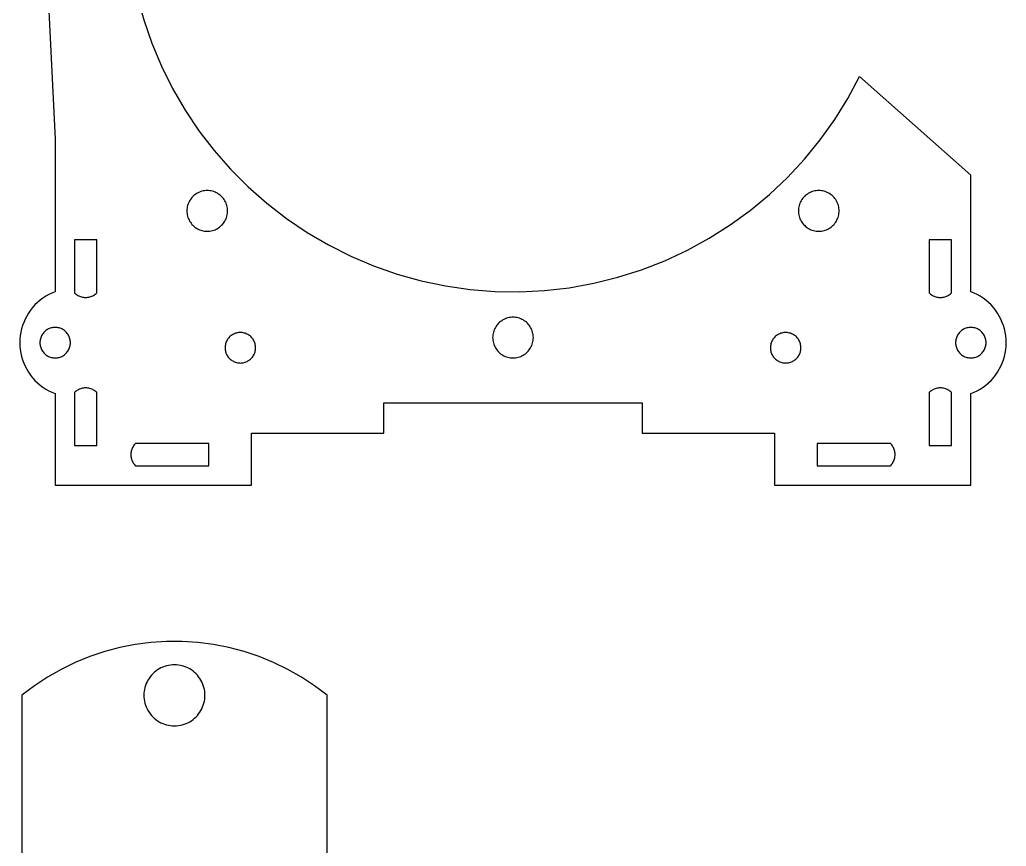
# Model space of a CAD drawing. Extents: x -403 to 403, y -278 to 278.
# Drawn here: x -240.9 to -143.9, y 63 to 144.2 of the extents above; entities that cross this region are included whole.
import ezdxf

# ---------------------------------------------------------------- set-up
doc = ezdxf.new("R2010")
doc.units = 0
doc.layers.get('0').update_dxf_attribs({"linetype": 'CONTINUOUS'})

msp = doc.modelspace()

# ---------------------------------------------------------------- linework, layer by layer
for p, q in [((-238.897, 162.486), (-237.397, 132.486)), ((-229.338, 146.575), (-228.688, 144.218)), ((-228.688, 144.218), (-227.888, 141.907)), ((-227.888, 141.907), (-226.941, 139.653)), ((-226.941, 139.653), (-225.852, 137.464)), ((-159.49, 136.483), (-158.336, 138.639)), ((-147.397, 128.94), (-158.336, 138.639)), ((-225.852, 137.464), (-224.623, 135.35)), ((-160.78, 134.406), (-159.49, 136.483)), ((-224.623, 135.35), (-223.261, 133.319)), ((-162.202, 132.417), (-160.78, 134.406)), ((-223.261, 133.319), (-221.772, 131.38)), ((-237.397, 132.486), (-237.397, 117.486)), ((-163.748, 130.522), (-162.202, 132.417)), ((-221.772, 131.38), (-220.161, 129.541)), ((-165.412, 128.732), (-163.748, 130.522)), ((-220.161, 129.541), (-218.435, 127.809)), ((-167.189, 127.052), (-165.412, 128.732)), ((-147.397, 117.486), (-147.397, 128.94)), ((-223.56, 127.097), (-223.667, 127.021)), ((-223.449, 127.166), (-223.56, 127.097)), ((-223.334, 127.228), (-223.449, 127.166)), ((-223.215, 127.282), (-223.334, 127.228)), ((-223.092, 127.328), (-223.215, 127.282)), ((-222.967, 127.366), (-223.092, 127.328)), ((-222.84, 127.396), (-222.967, 127.366)), ((-222.71, 127.417), (-222.84, 127.396)), ((-222.58, 127.43), (-222.71, 127.417)), ((-222.449, 127.434), (-222.58, 127.43)), ((-222.319, 127.43), (-222.449, 127.434)), ((-222.188, 127.417), (-222.319, 127.43)), ((-222.059, 127.396), (-222.188, 127.417)), ((-221.932, 127.366), (-222.059, 127.396)), ((-221.806, 127.328), (-221.932, 127.366)), ((-221.684, 127.282), (-221.806, 127.328)), ((-221.565, 127.228), (-221.684, 127.282)), ((-221.449, 127.166), (-221.565, 127.228)), ((-221.338, 127.097), (-221.449, 127.166)), ((-221.232, 127.021), (-221.338, 127.097)), ((-218.435, 127.809), (-216.601, 126.192)), ((-169.07, 125.489), (-167.189, 127.052)), ((-163.456, 127.097), (-163.563, 127.021)), ((-163.345, 127.166), (-163.456, 127.097)), ((-163.23, 127.228), (-163.345, 127.166)), ((-163.111, 127.282), (-163.23, 127.228)), ((-162.988, 127.328), (-163.111, 127.282)), ((-162.863, 127.366), (-162.988, 127.328)), ((-162.735, 127.396), (-162.863, 127.366)), ((-162.606, 127.417), (-162.735, 127.396)), ((-162.476, 127.43), (-162.606, 127.417)), ((-162.345, 127.434), (-162.476, 127.43)), ((-162.214, 127.43), (-162.345, 127.434)), ((-162.084, 127.417), (-162.214, 127.43)), ((-161.955, 127.396), (-162.084, 127.417)), ((-161.828, 127.366), (-161.955, 127.396)), ((-161.702, 127.328), (-161.828, 127.366)), ((-161.58, 127.282), (-161.702, 127.328)), ((-161.461, 127.228), (-161.58, 127.282)), ((-161.345, 127.166), (-161.461, 127.228)), ((-161.234, 127.097), (-161.345, 127.166)), ((-161.128, 127.021), (-161.234, 127.097)), ((-224.343, 126.077), (-224.381, 125.952)), ((-224.297, 126.2), (-224.343, 126.077)), ((-224.243, 126.319), (-224.297, 126.2)), ((-224.181, 126.434), (-224.243, 126.319)), ((-224.112, 126.546), (-224.181, 126.434)), ((-224.036, 126.652), (-224.112, 126.546)), ((-223.953, 126.753), (-224.036, 126.652)), ((-223.864, 126.849), (-223.953, 126.753)), ((-223.768, 126.938), (-223.864, 126.849)), ((-223.667, 127.021), (-223.768, 126.938)), ((-221.131, 126.938), (-221.232, 127.021)), ((-221.035, 126.849), (-221.131, 126.938)), ((-220.946, 126.753), (-221.035, 126.849)), ((-220.863, 126.652), (-220.946, 126.753)), ((-220.786, 126.546), (-220.863, 126.652)), ((-220.717, 126.434), (-220.786, 126.546)), ((-220.656, 126.319), (-220.717, 126.434)), ((-220.602, 126.2), (-220.656, 126.319)), ((-220.555, 126.077), (-220.602, 126.2)), ((-220.517, 125.952), (-220.555, 126.077)), ((-216.601, 126.192), (-214.667, 124.696)), ((-164.239, 126.077), (-164.277, 125.952)), ((-164.193, 126.2), (-164.239, 126.077)), ((-164.139, 126.319), (-164.193, 126.2)), ((-164.077, 126.434), (-164.139, 126.319)), ((-164.008, 126.546), (-164.077, 126.434)), ((-163.932, 126.652), (-164.008, 126.546)), ((-163.849, 126.753), (-163.932, 126.652)), ((-163.759, 126.849), (-163.849, 126.753)), ((-163.664, 126.938), (-163.759, 126.849)), ((-163.563, 127.021), (-163.664, 126.938)), ((-161.027, 126.938), (-161.128, 127.021)), ((-160.931, 126.849), (-161.027, 126.938)), ((-160.842, 126.753), (-160.931, 126.849)), ((-160.759, 126.652), (-160.842, 126.753)), ((-160.682, 126.546), (-160.759, 126.652)), ((-160.613, 126.434), (-160.682, 126.546)), ((-160.552, 126.319), (-160.613, 126.434)), ((-160.498, 126.2), (-160.552, 126.319)), ((-160.451, 126.077), (-160.498, 126.2)), ((-160.413, 125.952), (-160.451, 126.077)), ((-224.445, 125.565), (-224.449, 125.434)), ((-224.449, 125.434), (-224.445, 125.304)), ((-224.432, 125.695), (-224.445, 125.565)), ((-224.445, 125.304), (-224.432, 125.173)), ((-224.411, 125.825), (-224.432, 125.695)), ((-224.432, 125.173), (-224.411, 125.044)), ((-224.381, 125.952), (-224.411, 125.825)), ((-220.488, 125.825), (-220.517, 125.952)), ((-220.466, 125.695), (-220.488, 125.825)), ((-220.488, 125.044), (-220.466, 125.173)), ((-220.454, 125.565), (-220.466, 125.695)), ((-220.466, 125.173), (-220.454, 125.304)), ((-220.449, 125.434), (-220.454, 125.565)), ((-220.454, 125.304), (-220.449, 125.434)), ((-171.047, 124.051), (-169.07, 125.489)), ((-164.341, 125.565), (-164.345, 125.434)), ((-164.345, 125.434), (-164.341, 125.304)), ((-164.328, 125.695), (-164.341, 125.565)), ((-164.341, 125.304), (-164.328, 125.173)), ((-164.307, 125.825), (-164.328, 125.695)), ((-164.328, 125.173), (-164.307, 125.044)), ((-164.277, 125.952), (-164.307, 125.825)), ((-160.384, 125.825), (-160.413, 125.952)), ((-160.362, 125.695), (-160.384, 125.825)), ((-160.384, 125.044), (-160.362, 125.173)), ((-160.35, 125.565), (-160.362, 125.695)), ((-160.362, 125.173), (-160.35, 125.304)), ((-160.345, 125.434), (-160.35, 125.565)), ((-160.35, 125.304), (-160.345, 125.434)), ((-224.411, 125.044), (-224.381, 124.917)), ((-224.381, 124.917), (-224.343, 124.792)), ((-224.343, 124.792), (-224.297, 124.669)), ((-224.297, 124.669), (-224.243, 124.55)), ((-224.243, 124.55), (-224.181, 124.434)), ((-224.181, 124.434), (-224.112, 124.323)), ((-224.112, 124.323), (-224.036, 124.217)), ((-224.036, 124.217), (-223.953, 124.116)), ((-220.946, 124.116), (-220.863, 124.217)), ((-220.863, 124.217), (-220.786, 124.323)), ((-220.786, 124.323), (-220.717, 124.434)), ((-220.717, 124.434), (-220.656, 124.55)), ((-220.656, 124.55), (-220.602, 124.669)), ((-220.602, 124.669), (-220.555, 124.792)), ((-220.555, 124.792), (-220.517, 124.917)), ((-220.517, 124.917), (-220.488, 125.044)), ((-214.667, 124.696), (-212.64, 123.327)), ((-164.307, 125.044), (-164.277, 124.917)), ((-164.277, 124.917), (-164.239, 124.792)), ((-164.239, 124.792), (-164.193, 124.669)), ((-164.193, 124.669), (-164.139, 124.55)), ((-164.139, 124.55), (-164.077, 124.434)), ((-164.077, 124.434), (-164.008, 124.323)), ((-164.008, 124.323), (-163.932, 124.217)), ((-163.932, 124.217), (-163.849, 124.116)), ((-160.842, 124.116), (-160.759, 124.217)), ((-160.759, 124.217), (-160.682, 124.323)), ((-160.682, 124.323), (-160.613, 124.434)), ((-160.613, 124.434), (-160.552, 124.55)), ((-160.552, 124.55), (-160.498, 124.669)), ((-160.498, 124.669), (-160.451, 124.792)), ((-160.451, 124.792), (-160.413, 124.917)), ((-160.413, 124.917), (-160.384, 125.044)), ((-223.953, 124.116), (-223.864, 124.02)), ((-223.864, 124.02), (-223.768, 123.931)), ((-223.768, 123.931), (-223.667, 123.848)), ((-223.667, 123.848), (-223.56, 123.771)), ((-223.56, 123.771), (-223.449, 123.702)), ((-223.449, 123.702), (-223.334, 123.641)), ((-223.334, 123.641), (-223.215, 123.587)), ((-223.215, 123.587), (-223.092, 123.541)), ((-223.092, 123.541), (-222.967, 123.503)), ((-222.967, 123.503), (-222.84, 123.473)), ((-222.84, 123.473), (-222.71, 123.452)), ((-222.71, 123.452), (-222.58, 123.439)), ((-222.58, 123.439), (-222.449, 123.434)), ((-222.449, 123.434), (-222.319, 123.439)), ((-222.319, 123.439), (-222.188, 123.452)), ((-222.188, 123.452), (-222.059, 123.473)), ((-222.059, 123.473), (-221.932, 123.503)), ((-221.932, 123.503), (-221.806, 123.541)), ((-221.806, 123.541), (-221.684, 123.587)), ((-221.684, 123.587), (-221.565, 123.641)), ((-221.565, 123.641), (-221.449, 123.702)), ((-221.449, 123.702), (-221.338, 123.771)), ((-221.338, 123.771), (-221.232, 123.848)), ((-221.232, 123.848), (-221.131, 123.931)), ((-221.131, 123.931), (-221.035, 124.02)), ((-221.035, 124.02), (-220.946, 124.116)), ((-212.64, 123.327), (-210.53, 122.092)), ((-173.113, 122.743), (-171.047, 124.051)), ((-163.849, 124.116), (-163.759, 124.02)), ((-163.759, 124.02), (-163.664, 123.931)), ((-163.664, 123.931), (-163.563, 123.848)), ((-163.563, 123.848), (-163.456, 123.771)), ((-163.456, 123.771), (-163.345, 123.702)), ((-163.345, 123.702), (-163.23, 123.641)), ((-163.23, 123.641), (-163.111, 123.587)), ((-163.111, 123.587), (-162.988, 123.541)), ((-162.988, 123.541), (-162.863, 123.503)), ((-162.863, 123.503), (-162.735, 123.473)), ((-162.735, 123.473), (-162.606, 123.452)), ((-162.606, 123.452), (-162.476, 123.439)), ((-162.476, 123.439), (-162.345, 123.434)), ((-162.345, 123.434), (-162.214, 123.439)), ((-162.214, 123.439), (-162.084, 123.452)), ((-162.084, 123.452), (-161.955, 123.473)), ((-161.955, 123.473), (-161.828, 123.503)), ((-161.828, 123.503), (-161.702, 123.541)), ((-161.702, 123.541), (-161.58, 123.587)), ((-161.58, 123.587), (-161.461, 123.641)), ((-161.461, 123.641), (-161.345, 123.702)), ((-161.345, 123.702), (-161.234, 123.771)), ((-161.234, 123.771), (-161.128, 123.848)), ((-161.128, 123.848), (-161.027, 123.931)), ((-161.027, 123.931), (-160.931, 124.02)), ((-160.931, 124.02), (-160.842, 124.116)), ((-233.297, 122.586), (-235.497, 122.586)), ((-235.497, 122.586), (-235.497, 117.386)), ((-233.297, 117.386), (-233.297, 122.586)), ((-175.259, 121.571), (-173.113, 122.743)), ((-149.297, 122.586), (-151.497, 122.586)), ((-151.497, 122.586), (-151.497, 117.386)), ((-149.297, 117.386), (-149.297, 122.586)), ((-210.53, 122.092), (-208.345, 120.995)), ((-177.476, 120.539), (-175.259, 121.571)), ((-208.345, 120.995), (-206.094, 120.041)), ((-179.754, 119.651), (-177.476, 120.539)), ((-206.094, 120.041), (-203.786, 119.233)), ((-182.085, 118.913), (-179.754, 119.651)), ((-203.786, 119.233), (-201.431, 118.576)), ((-201.431, 118.576), (-199.038, 118.071)), ((-186.865, 117.891), (-184.458, 118.325)), ((-184.458, 118.325), (-182.085, 118.913)), ((-237.714, 117.358), (-238.021, 117.21)), ((-237.397, 117.486), (-237.714, 117.358)), ((-235.497, 117.386), (-235.423, 117.317)), ((-233.372, 117.317), (-233.297, 117.386)), ((-199.038, 118.071), (-196.618, 117.722)), ((-196.618, 117.722), (-194.181, 117.528)), ((-194.181, 117.528), (-191.736, 117.492)), ((-191.736, 117.492), (-189.294, 117.613)), ((-189.294, 117.613), (-186.865, 117.891)), ((-151.497, 117.386), (-151.426, 117.32)), ((-149.369, 117.32), (-149.297, 117.386)), ((-147.081, 117.358), (-147.397, 117.486)), ((-146.774, 117.21), (-147.081, 117.358)), ((-239.137, 116.429), (-239.382, 116.192)), ((-238.877, 116.651), (-239.137, 116.429)), ((-238.604, 116.855), (-238.877, 116.651)), ((-238.318, 117.042), (-238.604, 116.855)), ((-238.021, 117.21), (-238.318, 117.042)), ((-235.423, 117.317), (-235.344, 117.252)), ((-235.344, 117.252), (-235.262, 117.193)), ((-235.262, 117.193), (-235.175, 117.139)), ((-235.175, 117.139), (-235.085, 117.091)), ((-235.085, 117.091), (-234.993, 117.049)), ((-234.993, 117.049), (-234.897, 117.013)), ((-234.897, 117.013), (-234.8, 116.984)), ((-234.8, 116.984), (-234.701, 116.961)), ((-234.701, 116.961), (-234.6, 116.944)), ((-234.6, 116.944), (-234.499, 116.934)), ((-234.499, 116.934), (-234.397, 116.931)), ((-234.397, 116.931), (-234.296, 116.934)), ((-234.296, 116.934), (-234.194, 116.944)), ((-234.194, 116.944), (-234.094, 116.961)), ((-234.094, 116.961), (-233.995, 116.984)), ((-233.995, 116.984), (-233.897, 117.013)), ((-233.897, 117.013), (-233.802, 117.049)), ((-233.802, 117.049), (-233.709, 117.091)), ((-233.709, 117.091), (-233.619, 117.139)), ((-233.619, 117.139), (-233.533, 117.193)), ((-233.533, 117.193), (-233.45, 117.252)), ((-233.45, 117.252), (-233.372, 117.317)), ((-151.426, 117.32), (-151.351, 117.257)), ((-151.351, 117.257), (-151.272, 117.2)), ((-151.272, 117.2), (-151.189, 117.147)), ((-151.189, 117.147), (-151.104, 117.1)), ((-151.104, 117.1), (-151.015, 117.059)), ((-151.015, 117.059), (-150.924, 117.023)), ((-150.924, 117.023), (-150.831, 116.993)), ((-150.831, 116.993), (-150.737, 116.968)), ((-150.737, 116.968), (-150.641, 116.95)), ((-150.641, 116.95), (-150.544, 116.938)), ((-150.544, 116.938), (-150.446, 116.932)), ((-150.446, 116.932), (-150.348, 116.932)), ((-150.348, 116.932), (-150.251, 116.938)), ((-150.251, 116.938), (-150.154, 116.95)), ((-150.154, 116.95), (-150.058, 116.968)), ((-150.058, 116.968), (-149.963, 116.993)), ((-149.963, 116.993), (-149.87, 117.023)), ((-149.87, 117.023), (-149.779, 117.059)), ((-149.779, 117.059), (-149.691, 117.1)), ((-149.691, 117.1), (-149.605, 117.147)), ((-149.605, 117.147), (-149.523, 117.2)), ((-149.523, 117.2), (-149.444, 117.257)), ((-149.444, 117.257), (-149.369, 117.32)), ((-146.476, 117.042), (-146.774, 117.21)), ((-146.191, 116.855), (-146.476, 117.042)), ((-145.917, 116.651), (-146.191, 116.855)), ((-145.657, 116.429), (-145.917, 116.651)), ((-145.412, 116.192), (-145.657, 116.429)), ((-240.019, 115.392), (-240.196, 115.1)), ((-239.824, 115.672), (-240.019, 115.392)), ((-239.612, 115.939), (-239.824, 115.672)), ((-239.382, 116.192), (-239.612, 115.939)), ((-145.183, 115.939), (-145.412, 116.192)), ((-144.97, 115.672), (-145.183, 115.939)), ((-144.775, 115.392), (-144.97, 115.672)), ((-144.598, 115.1), (-144.775, 115.392)), ((-240.492, 114.485), (-240.61, 114.164)), ((-240.354, 114.797), (-240.492, 114.485)), ((-240.196, 115.1), (-240.354, 114.797)), ((-193.716, 114.49), (-193.812, 114.401)), ((-193.615, 114.573), (-193.716, 114.49)), ((-193.508, 114.649), (-193.615, 114.573)), ((-193.397, 114.719), (-193.508, 114.649)), ((-193.282, 114.78), (-193.397, 114.719)), ((-193.163, 114.834), (-193.282, 114.78)), ((-193.04, 114.88), (-193.163, 114.834)), ((-192.915, 114.918), (-193.04, 114.88)), ((-192.787, 114.948), (-192.915, 114.918)), ((-192.658, 114.969), (-192.787, 114.948)), ((-192.528, 114.982), (-192.658, 114.969)), ((-192.397, 114.986), (-192.528, 114.982)), ((-192.267, 114.982), (-192.397, 114.986)), ((-192.136, 114.969), (-192.267, 114.982)), ((-192.007, 114.948), (-192.136, 114.969)), ((-191.88, 114.918), (-192.007, 114.948)), ((-191.754, 114.88), (-191.88, 114.918)), ((-191.632, 114.834), (-191.754, 114.88)), ((-191.513, 114.78), (-191.632, 114.834)), ((-191.397, 114.719), (-191.513, 114.78)), ((-191.286, 114.649), (-191.397, 114.719)), ((-191.18, 114.573), (-191.286, 114.649)), ((-191.079, 114.49), (-191.18, 114.573)), ((-190.983, 114.401), (-191.079, 114.49)), ((-144.441, 114.797), (-144.598, 115.1)), ((-144.303, 114.485), (-144.441, 114.797)), ((-144.185, 114.164), (-144.303, 114.485)), ((-240.783, 113.504), (-240.837, 113.167)), ((-240.707, 113.837), (-240.783, 113.504)), ((-240.61, 114.164), (-240.707, 113.837)), ((-238.525, 113.475), (-238.587, 113.4)), ((-238.458, 113.547), (-238.525, 113.475)), ((-238.386, 113.614), (-238.458, 113.547)), ((-238.31, 113.676), (-238.386, 113.614)), ((-238.231, 113.734), (-238.31, 113.676)), ((-238.147, 113.786), (-238.231, 113.734)), ((-238.061, 113.832), (-238.147, 113.786)), ((-237.971, 113.872), (-238.061, 113.832)), ((-237.879, 113.907), (-237.971, 113.872)), ((-237.786, 113.935), (-237.879, 113.907)), ((-237.69, 113.958), (-237.786, 113.935)), ((-237.593, 113.974), (-237.69, 113.958)), ((-237.495, 113.983), (-237.593, 113.974)), ((-237.397, 113.986), (-237.495, 113.983)), ((-237.299, 113.983), (-237.397, 113.986)), ((-237.202, 113.974), (-237.299, 113.983)), ((-237.105, 113.958), (-237.202, 113.974)), ((-237.009, 113.935), (-237.105, 113.958)), ((-236.915, 113.907), (-237.009, 113.935)), ((-236.823, 113.872), (-236.915, 113.907)), ((-236.734, 113.832), (-236.823, 113.872)), ((-236.647, 113.786), (-236.734, 113.832)), ((-236.564, 113.734), (-236.647, 113.786)), ((-236.484, 113.676), (-236.564, 113.734)), ((-236.408, 113.614), (-236.484, 113.676)), ((-236.337, 113.547), (-236.408, 113.614)), ((-236.27, 113.475), (-236.337, 113.547)), ((-236.207, 113.4), (-236.27, 113.475)), ((-219.49, 113.458), (-219.586, 113.435)), ((-219.393, 113.474), (-219.49, 113.458)), ((-219.295, 113.483), (-219.393, 113.474)), ((-219.197, 113.486), (-219.295, 113.483)), ((-219.099, 113.483), (-219.197, 113.486)), ((-219.002, 113.474), (-219.099, 113.483)), ((-218.905, 113.458), (-219.002, 113.474)), ((-218.809, 113.435), (-218.905, 113.458)), ((-194.329, 113.504), (-194.359, 113.377)), ((-194.291, 113.629), (-194.329, 113.504)), ((-194.245, 113.752), (-194.291, 113.629)), ((-194.191, 113.871), (-194.245, 113.752)), ((-194.129, 113.986), (-194.191, 113.871)), ((-194.06, 114.098), (-194.129, 113.986)), ((-193.984, 114.204), (-194.06, 114.098)), ((-193.901, 114.305), (-193.984, 114.204)), ((-193.812, 114.401), (-193.901, 114.305)), ((-190.894, 114.305), (-190.983, 114.401)), ((-190.811, 114.204), (-190.894, 114.305)), ((-190.734, 114.098), (-190.811, 114.204)), ((-190.665, 113.986), (-190.734, 114.098)), ((-190.604, 113.871), (-190.665, 113.986)), ((-190.55, 113.752), (-190.604, 113.871)), ((-190.503, 113.629), (-190.55, 113.752)), ((-190.465, 113.504), (-190.503, 113.629)), ((-190.436, 113.377), (-190.465, 113.504)), ((-165.89, 113.458), (-165.986, 113.435)), ((-165.793, 113.474), (-165.89, 113.458)), ((-165.695, 113.483), (-165.793, 113.474)), ((-165.597, 113.486), (-165.695, 113.483)), ((-165.499, 113.483), (-165.597, 113.486)), ((-165.402, 113.474), (-165.499, 113.483)), ((-165.305, 113.458), (-165.402, 113.474)), ((-165.209, 113.435), (-165.305, 113.458)), ((-148.525, 113.475), (-148.587, 113.4)), ((-148.458, 113.547), (-148.525, 113.475)), ((-148.386, 113.614), (-148.458, 113.547)), ((-148.31, 113.676), (-148.386, 113.614)), ((-148.231, 113.734), (-148.31, 113.676)), ((-148.147, 113.786), (-148.231, 113.734)), ((-148.061, 113.832), (-148.147, 113.786)), ((-147.971, 113.872), (-148.061, 113.832)), ((-147.879, 113.907), (-147.971, 113.872)), ((-147.786, 113.935), (-147.879, 113.907)), ((-147.69, 113.958), (-147.786, 113.935)), ((-147.593, 113.974), (-147.69, 113.958)), ((-147.495, 113.983), (-147.593, 113.974)), ((-147.397, 113.986), (-147.495, 113.983)), ((-147.299, 113.983), (-147.397, 113.986)), ((-147.202, 113.974), (-147.299, 113.983)), ((-147.105, 113.958), (-147.202, 113.974)), ((-147.009, 113.935), (-147.105, 113.958)), ((-146.915, 113.907), (-147.009, 113.935)), ((-146.823, 113.872), (-146.915, 113.907)), ((-146.734, 113.832), (-146.823, 113.872)), ((-146.647, 113.786), (-146.734, 113.832)), ((-146.564, 113.734), (-146.647, 113.786)), ((-146.484, 113.676), (-146.564, 113.734)), ((-146.408, 113.614), (-146.484, 113.676)), ((-146.337, 113.547), (-146.408, 113.614)), ((-146.27, 113.475), (-146.337, 113.547)), ((-146.207, 113.4), (-146.27, 113.475)), ((-144.088, 113.837), (-144.185, 114.164)), ((-144.012, 113.504), (-144.088, 113.837)), ((-143.958, 113.167), (-144.012, 113.504)), ((-240.87, 112.828), (-240.881, 112.486)), ((-240.881, 112.486), (-240.87, 112.145)), ((-240.837, 113.167), (-240.87, 112.828)), ((-238.894, 112.585), (-238.897, 112.486)), ((-238.897, 112.486), (-238.894, 112.388)), ((-238.884, 112.682), (-238.894, 112.585)), ((-238.868, 112.779), (-238.884, 112.682)), ((-238.846, 112.875), (-238.868, 112.779)), ((-238.818, 112.969), (-238.846, 112.875)), ((-238.783, 113.06), (-238.818, 112.969)), ((-238.743, 113.15), (-238.783, 113.06)), ((-238.696, 113.236), (-238.743, 113.15)), ((-238.645, 113.32), (-238.696, 113.236)), ((-238.587, 113.4), (-238.645, 113.32)), ((-236.15, 113.32), (-236.207, 113.4)), ((-236.098, 113.236), (-236.15, 113.32)), ((-236.052, 113.15), (-236.098, 113.236)), ((-236.011, 113.06), (-236.052, 113.15)), ((-235.977, 112.969), (-236.011, 113.06)), ((-235.948, 112.875), (-235.977, 112.969)), ((-235.926, 112.779), (-235.948, 112.875)), ((-235.91, 112.682), (-235.926, 112.779)), ((-235.901, 112.585), (-235.91, 112.682)), ((-235.897, 112.486), (-235.901, 112.585)), ((-235.901, 112.388), (-235.897, 112.486)), ((-220.583, 112.56), (-220.618, 112.469)), ((-220.543, 112.65), (-220.583, 112.56)), ((-220.496, 112.736), (-220.543, 112.65)), ((-220.445, 112.82), (-220.496, 112.736)), ((-220.387, 112.9), (-220.445, 112.82)), ((-220.325, 112.975), (-220.387, 112.9)), ((-220.258, 113.047), (-220.325, 112.975)), ((-220.186, 113.114), (-220.258, 113.047)), ((-220.11, 113.176), (-220.186, 113.114)), ((-220.031, 113.234), (-220.11, 113.176)), ((-219.947, 113.286), (-220.031, 113.234)), ((-219.861, 113.332), (-219.947, 113.286)), ((-219.771, 113.372), (-219.861, 113.332)), ((-219.679, 113.407), (-219.771, 113.372)), ((-219.586, 113.435), (-219.679, 113.407)), ((-218.715, 113.407), (-218.809, 113.435)), ((-218.623, 113.372), (-218.715, 113.407)), ((-218.534, 113.332), (-218.623, 113.372)), ((-218.447, 113.286), (-218.534, 113.332)), ((-218.364, 113.234), (-218.447, 113.286)), ((-218.284, 113.176), (-218.364, 113.234)), ((-218.208, 113.114), (-218.284, 113.176)), ((-218.137, 113.047), (-218.208, 113.114)), ((-218.07, 112.975), (-218.137, 113.047)), ((-218.007, 112.9), (-218.07, 112.975)), ((-217.95, 112.82), (-218.007, 112.9)), ((-217.898, 112.736), (-217.95, 112.82)), ((-217.852, 112.65), (-217.898, 112.736)), ((-217.811, 112.56), (-217.852, 112.65)), ((-217.777, 112.469), (-217.811, 112.56)), ((-194.393, 113.117), (-194.397, 112.986)), ((-194.397, 112.986), (-194.393, 112.856)), ((-194.38, 113.248), (-194.393, 113.117)), ((-194.393, 112.856), (-194.38, 112.725)), ((-194.359, 113.377), (-194.38, 113.248)), ((-194.38, 112.725), (-194.359, 112.596)), ((-194.359, 112.596), (-194.329, 112.469)), ((-190.465, 112.469), (-190.436, 112.596)), ((-190.414, 113.248), (-190.436, 113.377)), ((-190.436, 112.596), (-190.414, 112.725)), ((-190.402, 113.117), (-190.414, 113.248)), ((-190.414, 112.725), (-190.402, 112.856)), ((-190.397, 112.986), (-190.402, 113.117)), ((-190.402, 112.856), (-190.397, 112.986)), ((-166.983, 112.56), (-167.018, 112.469)), ((-166.943, 112.65), (-166.983, 112.56)), ((-166.896, 112.736), (-166.943, 112.65)), ((-166.845, 112.82), (-166.896, 112.736)), ((-166.787, 112.9), (-166.845, 112.82)), ((-166.725, 112.975), (-166.787, 112.9)), ((-166.658, 113.047), (-166.725, 112.975)), ((-166.586, 113.114), (-166.658, 113.047)), ((-166.51, 113.176), (-166.586, 113.114)), ((-166.431, 113.234), (-166.51, 113.176)), ((-166.347, 113.286), (-166.431, 113.234)), ((-166.261, 113.332), (-166.347, 113.286)), ((-166.171, 113.372), (-166.261, 113.332)), ((-166.079, 113.407), (-166.171, 113.372)), ((-165.986, 113.435), (-166.079, 113.407)), ((-165.115, 113.407), (-165.209, 113.435)), ((-165.023, 113.372), (-165.115, 113.407)), ((-164.934, 113.332), (-165.023, 113.372)), ((-164.847, 113.286), (-164.934, 113.332)), ((-164.764, 113.234), (-164.847, 113.286)), ((-164.684, 113.176), (-164.764, 113.234)), ((-164.608, 113.114), (-164.684, 113.176)), ((-164.537, 113.047), (-164.608, 113.114)), ((-164.47, 112.975), (-164.537, 113.047)), ((-164.407, 112.9), (-164.47, 112.975)), ((-164.35, 112.82), (-164.407, 112.9)), ((-164.298, 112.736), (-164.35, 112.82)), ((-164.252, 112.65), (-164.298, 112.736)), ((-164.211, 112.56), (-164.252, 112.65)), ((-164.177, 112.469), (-164.211, 112.56)), ((-148.894, 112.585), (-148.897, 112.486)), ((-148.897, 112.486), (-148.894, 112.388)), ((-148.884, 112.682), (-148.894, 112.585)), ((-148.868, 112.779), (-148.884, 112.682)), ((-148.846, 112.875), (-148.868, 112.779)), ((-148.818, 112.969), (-148.846, 112.875)), ((-148.783, 113.06), (-148.818, 112.969)), ((-148.743, 113.15), (-148.783, 113.06)), ((-148.696, 113.236), (-148.743, 113.15)), ((-148.645, 113.32), (-148.696, 113.236)), ((-148.587, 113.4), (-148.645, 113.32)), ((-146.15, 113.32), (-146.207, 113.4)), ((-146.098, 113.236), (-146.15, 113.32)), ((-146.052, 113.15), (-146.098, 113.236)), ((-146.011, 113.06), (-146.052, 113.15)), ((-145.977, 112.969), (-146.011, 113.06)), ((-145.948, 112.875), (-145.977, 112.969)), ((-145.926, 112.779), (-145.948, 112.875)), ((-145.91, 112.682), (-145.926, 112.779)), ((-145.901, 112.585), (-145.91, 112.682)), ((-145.897, 112.486), (-145.901, 112.585)), ((-145.901, 112.388), (-145.897, 112.486)), ((-143.925, 112.828), (-143.958, 113.167)), ((-143.914, 112.486), (-143.925, 112.828)), ((-143.925, 112.145), (-143.914, 112.486)), ((-240.87, 112.145), (-240.837, 111.806)), ((-240.837, 111.806), (-240.783, 111.469)), ((-238.894, 112.388), (-238.884, 112.291)), ((-238.884, 112.291), (-238.868, 112.194)), ((-238.868, 112.194), (-238.846, 112.098)), ((-238.846, 112.098), (-238.818, 112.004)), ((-238.818, 112.004), (-238.783, 111.912)), ((-238.783, 111.912), (-238.743, 111.823)), ((-238.743, 111.823), (-238.696, 111.736)), ((-238.696, 111.736), (-238.645, 111.653)), ((-238.645, 111.653), (-238.587, 111.573)), ((-238.587, 111.573), (-238.525, 111.497)), ((-236.27, 111.497), (-236.207, 111.573)), ((-236.207, 111.573), (-236.15, 111.653)), ((-236.15, 111.653), (-236.098, 111.736)), ((-236.098, 111.736), (-236.052, 111.823)), ((-236.052, 111.823), (-236.011, 111.912)), ((-236.011, 111.912), (-235.977, 112.004)), ((-235.977, 112.004), (-235.948, 112.098)), ((-235.948, 112.098), (-235.926, 112.194)), ((-235.926, 112.194), (-235.91, 112.291)), ((-235.91, 112.291), (-235.901, 112.388)), ((-220.694, 112.085), (-220.697, 111.986)), ((-220.697, 111.986), (-220.694, 111.888)), ((-220.684, 112.182), (-220.694, 112.085)), ((-220.694, 111.888), (-220.684, 111.791)), ((-220.668, 112.279), (-220.684, 112.182)), ((-220.684, 111.791), (-220.668, 111.694)), ((-220.646, 112.375), (-220.668, 112.279)), ((-220.668, 111.694), (-220.646, 111.598)), ((-220.618, 112.469), (-220.646, 112.375)), ((-220.646, 111.598), (-220.618, 111.504)), ((-217.748, 112.375), (-217.777, 112.469)), ((-217.777, 111.504), (-217.748, 111.598)), ((-217.726, 112.279), (-217.748, 112.375)), ((-217.748, 111.598), (-217.726, 111.694)), ((-217.71, 112.182), (-217.726, 112.279)), ((-217.726, 111.694), (-217.71, 111.791)), ((-217.701, 112.085), (-217.71, 112.182)), ((-217.71, 111.791), (-217.701, 111.888)), ((-217.697, 111.986), (-217.701, 112.085)), ((-217.701, 111.888), (-217.697, 111.986)), ((-194.329, 112.469), (-194.291, 112.344)), ((-194.291, 112.344), (-194.245, 112.221)), ((-194.245, 112.221), (-194.191, 112.102)), ((-194.191, 112.102), (-194.129, 111.986)), ((-194.129, 111.986), (-194.06, 111.875)), ((-194.06, 111.875), (-193.984, 111.769)), ((-193.984, 111.769), (-193.901, 111.668)), ((-193.901, 111.668), (-193.812, 111.572)), ((-193.812, 111.572), (-193.716, 111.483)), ((-191.079, 111.483), (-190.983, 111.572)), ((-190.983, 111.572), (-190.894, 111.668)), ((-190.894, 111.668), (-190.811, 111.769)), ((-190.811, 111.769), (-190.734, 111.875)), ((-190.734, 111.875), (-190.665, 111.986)), ((-190.665, 111.986), (-190.604, 112.102)), ((-190.604, 112.102), (-190.55, 112.221)), ((-190.55, 112.221), (-190.503, 112.344)), ((-190.503, 112.344), (-190.465, 112.469)), ((-167.094, 112.085), (-167.097, 111.986)), ((-167.097, 111.986), (-167.094, 111.888)), ((-167.084, 112.182), (-167.094, 112.085)), ((-167.094, 111.888), (-167.084, 111.791)), ((-167.068, 112.279), (-167.084, 112.182)), ((-167.084, 111.791), (-167.068, 111.694)), ((-167.046, 112.375), (-167.068, 112.279)), ((-167.068, 111.694), (-167.046, 111.598)), ((-167.018, 112.469), (-167.046, 112.375)), ((-167.046, 111.598), (-167.018, 111.504)), ((-164.148, 112.375), (-164.177, 112.469)), ((-164.177, 111.504), (-164.148, 111.598)), ((-164.126, 112.279), (-164.148, 112.375)), ((-164.148, 111.598), (-164.126, 111.694)), ((-164.11, 112.182), (-164.126, 112.279)), ((-164.126, 111.694), (-164.11, 111.791)), ((-164.101, 112.085), (-164.11, 112.182)), ((-164.11, 111.791), (-164.101, 111.888)), ((-164.097, 111.986), (-164.101, 112.085)), ((-164.101, 111.888), (-164.097, 111.986)), ((-148.894, 112.388), (-148.884, 112.291)), ((-148.884, 112.291), (-148.868, 112.194)), ((-148.868, 112.194), (-148.846, 112.098)), ((-148.846, 112.098), (-148.818, 112.004)), ((-148.818, 112.004), (-148.783, 111.912)), ((-148.783, 111.912), (-148.743, 111.823)), ((-148.743, 111.823), (-148.696, 111.736)), ((-148.696, 111.736), (-148.645, 111.653)), ((-148.645, 111.653), (-148.587, 111.573)), ((-148.587, 111.573), (-148.525, 111.497)), ((-146.27, 111.497), (-146.207, 111.573)), ((-146.207, 111.573), (-146.15, 111.653)), ((-146.15, 111.653), (-146.098, 111.736)), ((-146.098, 111.736), (-146.052, 111.823)), ((-146.052, 111.823), (-146.011, 111.912)), ((-146.011, 111.912), (-145.977, 112.004)), ((-145.977, 112.004), (-145.948, 112.098)), ((-145.948, 112.098), (-145.926, 112.194)), ((-145.926, 112.194), (-145.91, 112.291)), ((-145.91, 112.291), (-145.901, 112.388)), ((-144.012, 111.469), (-143.958, 111.806)), ((-143.958, 111.806), (-143.925, 112.145)), ((-240.783, 111.469), (-240.707, 111.136)), ((-240.707, 111.136), (-240.61, 110.808)), ((-240.61, 110.808), (-240.492, 110.488)), ((-238.525, 111.497), (-238.458, 111.426)), ((-238.458, 111.426), (-238.386, 111.359)), ((-238.386, 111.359), (-238.31, 111.296)), ((-238.31, 111.296), (-238.231, 111.239)), ((-238.231, 111.239), (-238.147, 111.187)), ((-238.147, 111.187), (-238.061, 111.141)), ((-238.061, 111.141), (-237.971, 111.101)), ((-237.971, 111.101), (-237.879, 111.066)), ((-237.879, 111.066), (-237.786, 111.038)), ((-237.786, 111.038), (-237.69, 111.015)), ((-237.69, 111.015), (-237.593, 110.999)), ((-237.593, 110.999), (-237.495, 110.99)), ((-237.495, 110.99), (-237.397, 110.986)), ((-237.397, 110.986), (-237.299, 110.99)), ((-237.299, 110.99), (-237.202, 110.999)), ((-237.202, 110.999), (-237.105, 111.015)), ((-237.105, 111.015), (-237.009, 111.038)), ((-237.009, 111.038), (-236.915, 111.066)), ((-236.915, 111.066), (-236.823, 111.101)), ((-236.823, 111.101), (-236.734, 111.141)), ((-236.734, 111.141), (-236.647, 111.187)), ((-236.647, 111.187), (-236.564, 111.239)), ((-236.564, 111.239), (-236.484, 111.296)), ((-236.484, 111.296), (-236.408, 111.359)), ((-236.408, 111.359), (-236.337, 111.426)), ((-236.337, 111.426), (-236.27, 111.497)), ((-220.618, 111.504), (-220.583, 111.412)), ((-220.583, 111.412), (-220.543, 111.323)), ((-220.543, 111.323), (-220.496, 111.236)), ((-220.496, 111.236), (-220.445, 111.153)), ((-220.445, 111.153), (-220.387, 111.073)), ((-220.387, 111.073), (-220.325, 110.997)), ((-220.325, 110.997), (-220.258, 110.926)), ((-220.258, 110.926), (-220.186, 110.859)), ((-220.186, 110.859), (-220.11, 110.796)), ((-220.11, 110.796), (-220.031, 110.739)), ((-220.031, 110.739), (-219.947, 110.687)), ((-219.947, 110.687), (-219.861, 110.641)), ((-219.861, 110.641), (-219.771, 110.601)), ((-219.771, 110.601), (-219.679, 110.566)), ((-219.679, 110.566), (-219.586, 110.538)), ((-218.809, 110.538), (-218.715, 110.566)), ((-218.715, 110.566), (-218.623, 110.601)), ((-218.623, 110.601), (-218.534, 110.641)), ((-218.534, 110.641), (-218.447, 110.687)), ((-218.447, 110.687), (-218.364, 110.739)), ((-218.364, 110.739), (-218.284, 110.796)), ((-218.284, 110.796), (-218.208, 110.859)), ((-218.208, 110.859), (-218.137, 110.926)), ((-218.137, 110.926), (-218.07, 110.997)), ((-218.07, 110.997), (-218.007, 111.073)), ((-218.007, 111.073), (-217.95, 111.153)), ((-217.95, 111.153), (-217.898, 111.236)), ((-217.898, 111.236), (-217.852, 111.323)), ((-217.852, 111.323), (-217.811, 111.412)), ((-217.811, 111.412), (-217.777, 111.504)), ((-193.716, 111.483), (-193.615, 111.4)), ((-193.615, 111.4), (-193.508, 111.324)), ((-193.508, 111.324), (-193.397, 111.254)), ((-193.397, 111.254), (-193.282, 111.193)), ((-193.282, 111.193), (-193.163, 111.139)), ((-193.163, 111.139), (-193.04, 111.093)), ((-193.04, 111.093), (-192.915, 111.055)), ((-192.915, 111.055), (-192.787, 111.025)), ((-192.787, 111.025), (-192.658, 111.004)), ((-192.658, 111.004), (-192.528, 110.991)), ((-192.528, 110.991), (-192.397, 110.986)), ((-192.397, 110.986), (-192.267, 110.991)), ((-192.267, 110.991), (-192.136, 111.004)), ((-192.136, 111.004), (-192.007, 111.025)), ((-192.007, 111.025), (-191.88, 111.055)), ((-191.88, 111.055), (-191.754, 111.093)), ((-191.754, 111.093), (-191.632, 111.139)), ((-191.632, 111.139), (-191.513, 111.193)), ((-191.513, 111.193), (-191.397, 111.254)), ((-191.397, 111.254), (-191.286, 111.324)), ((-191.286, 111.324), (-191.18, 111.4)), ((-191.18, 111.4), (-191.079, 111.483)), ((-167.018, 111.504), (-166.983, 111.412)), ((-166.983, 111.412), (-166.943, 111.323)), ((-166.943, 111.323), (-166.896, 111.236)), ((-166.896, 111.236), (-166.845, 111.153)), ((-166.845, 111.153), (-166.787, 111.073)), ((-166.787, 111.073), (-166.725, 110.997)), ((-166.725, 110.997), (-166.658, 110.926)), ((-166.658, 110.926), (-166.586, 110.859)), ((-166.586, 110.859), (-166.51, 110.796)), ((-166.51, 110.796), (-166.431, 110.739)), ((-166.431, 110.739), (-166.347, 110.687)), ((-166.347, 110.687), (-166.261, 110.641)), ((-166.261, 110.641), (-166.171, 110.601)), ((-166.171, 110.601), (-166.079, 110.566)), ((-166.079, 110.566), (-165.986, 110.538)), ((-165.209, 110.538), (-165.115, 110.566)), ((-165.115, 110.566), (-165.023, 110.601)), ((-165.023, 110.601), (-164.934, 110.641)), ((-164.934, 110.641), (-164.847, 110.687)), ((-164.847, 110.687), (-164.764, 110.739)), ((-164.764, 110.739), (-164.684, 110.796)), ((-164.684, 110.796), (-164.608, 110.859)), ((-164.608, 110.859), (-164.537, 110.926)), ((-164.537, 110.926), (-164.47, 110.997)), ((-164.47, 110.997), (-164.407, 111.073)), ((-164.407, 111.073), (-164.35, 111.153)), ((-164.35, 111.153), (-164.298, 111.236)), ((-164.298, 111.236), (-164.252, 111.323)), ((-164.252, 111.323), (-164.211, 111.412)), ((-164.211, 111.412), (-164.177, 111.504)), ((-148.525, 111.497), (-148.458, 111.426)), ((-148.458, 111.426), (-148.386, 111.359)), ((-148.386, 111.359), (-148.31, 111.296)), ((-148.31, 111.296), (-148.231, 111.239)), ((-148.231, 111.239), (-148.147, 111.187)), ((-148.147, 111.187), (-148.061, 111.141)), ((-148.061, 111.141), (-147.971, 111.101)), ((-147.971, 111.101), (-147.879, 111.066)), ((-147.879, 111.066), (-147.786, 111.038)), ((-147.786, 111.038), (-147.69, 111.015)), ((-147.69, 111.015), (-147.593, 110.999)), ((-147.593, 110.999), (-147.495, 110.99)), ((-147.495, 110.99), (-147.397, 110.986)), ((-147.397, 110.986), (-147.299, 110.99)), ((-147.299, 110.99), (-147.202, 110.999)), ((-147.202, 110.999), (-147.105, 111.015)), ((-147.105, 111.015), (-147.009, 111.038)), ((-147.009, 111.038), (-146.915, 111.066)), ((-146.915, 111.066), (-146.823, 111.101)), ((-146.823, 111.101), (-146.734, 111.141)), ((-146.734, 111.141), (-146.647, 111.187)), ((-146.647, 111.187), (-146.564, 111.239)), ((-146.564, 111.239), (-146.484, 111.296)), ((-146.484, 111.296), (-146.408, 111.359)), ((-146.408, 111.359), (-146.337, 111.426)), ((-146.337, 111.426), (-146.27, 111.497)), ((-144.303, 110.488), (-144.185, 110.808)), ((-144.185, 110.808), (-144.088, 111.136)), ((-144.088, 111.136), (-144.012, 111.469)), ((-240.492, 110.488), (-240.354, 110.176)), ((-240.354, 110.176), (-240.196, 109.873)), ((-240.196, 109.873), (-240.019, 109.581)), ((-240.019, 109.581), (-239.824, 109.301)), ((-219.586, 110.538), (-219.49, 110.515)), ((-219.49, 110.515), (-219.393, 110.499)), ((-219.393, 110.499), (-219.295, 110.49)), ((-219.295, 110.49), (-219.197, 110.486)), ((-219.197, 110.486), (-219.099, 110.49)), ((-219.099, 110.49), (-219.002, 110.499)), ((-219.002, 110.499), (-218.905, 110.515)), ((-218.905, 110.515), (-218.809, 110.538)), ((-165.986, 110.538), (-165.89, 110.515)), ((-165.89, 110.515), (-165.793, 110.499)), ((-165.793, 110.499), (-165.695, 110.49)), ((-165.695, 110.49), (-165.597, 110.486)), ((-165.597, 110.486), (-165.499, 110.49)), ((-165.499, 110.49), (-165.402, 110.499)), ((-165.402, 110.499), (-165.305, 110.515)), ((-165.305, 110.515), (-165.209, 110.538)), ((-144.97, 109.301), (-144.775, 109.581)), ((-144.775, 109.581), (-144.598, 109.873)), ((-144.598, 109.873), (-144.441, 110.176)), ((-144.441, 110.176), (-144.303, 110.488)), ((-239.824, 109.301), (-239.612, 109.034)), ((-239.612, 109.034), (-239.382, 108.781)), ((-239.382, 108.781), (-239.137, 108.544)), ((-145.657, 108.544), (-145.412, 108.781)), ((-145.412, 108.781), (-145.183, 109.034)), ((-145.183, 109.034), (-144.97, 109.301)), ((-239.137, 108.544), (-238.877, 108.322)), ((-238.877, 108.322), (-238.604, 108.118)), ((-238.604, 108.118), (-238.318, 107.931)), ((-238.318, 107.931), (-238.021, 107.763)), ((-238.021, 107.763), (-237.714, 107.615)), ((-235.423, 107.656), (-235.497, 107.586)), ((-235.344, 107.721), (-235.423, 107.656)), ((-235.262, 107.78), (-235.344, 107.721)), ((-235.175, 107.834), (-235.262, 107.78)), ((-235.085, 107.882), (-235.175, 107.834)), ((-234.993, 107.924), (-235.085, 107.882)), ((-234.897, 107.96), (-234.993, 107.924)), ((-234.8, 107.989), (-234.897, 107.96)), ((-234.701, 108.012), (-234.8, 107.989)), ((-234.6, 108.029), (-234.701, 108.012)), ((-234.499, 108.039), (-234.6, 108.029)), ((-234.397, 108.042), (-234.499, 108.039)), ((-234.296, 108.039), (-234.397, 108.042)), ((-234.194, 108.029), (-234.296, 108.039)), ((-234.094, 108.012), (-234.194, 108.029)), ((-233.995, 107.989), (-234.094, 108.012)), ((-233.897, 107.96), (-233.995, 107.989)), ((-233.802, 107.924), (-233.897, 107.96)), ((-233.709, 107.882), (-233.802, 107.924)), ((-233.619, 107.834), (-233.709, 107.882)), ((-233.533, 107.78), (-233.619, 107.834)), ((-233.45, 107.721), (-233.533, 107.78)), ((-233.372, 107.656), (-233.45, 107.721)), ((-233.297, 107.586), (-233.372, 107.656)), ((-151.423, 107.656), (-151.497, 107.586)), ((-151.344, 107.721), (-151.423, 107.656)), ((-151.262, 107.78), (-151.344, 107.721)), ((-151.175, 107.834), (-151.262, 107.78)), ((-151.085, 107.882), (-151.175, 107.834)), ((-150.993, 107.924), (-151.085, 107.882)), ((-150.897, 107.96), (-150.993, 107.924)), ((-150.8, 107.989), (-150.897, 107.96)), ((-150.701, 108.012), (-150.8, 107.989)), ((-150.6, 108.029), (-150.701, 108.012)), ((-150.499, 108.039), (-150.6, 108.029)), ((-150.397, 108.042), (-150.499, 108.039)), ((-150.296, 108.039), (-150.397, 108.042)), ((-150.194, 108.029), (-150.296, 108.039)), ((-150.094, 108.012), (-150.194, 108.029)), ((-149.995, 107.989), (-150.094, 108.012)), ((-149.897, 107.96), (-149.995, 107.989)), ((-149.802, 107.924), (-149.897, 107.96)), ((-149.709, 107.882), (-149.802, 107.924)), ((-149.619, 107.834), (-149.709, 107.882)), ((-149.533, 107.78), (-149.619, 107.834)), ((-149.45, 107.721), (-149.533, 107.78)), ((-149.372, 107.656), (-149.45, 107.721)), ((-149.297, 107.586), (-149.372, 107.656)), ((-147.081, 107.615), (-146.774, 107.763)), ((-146.774, 107.763), (-146.476, 107.931)), ((-146.476, 107.931), (-146.191, 108.118)), ((-146.191, 108.118), (-145.917, 108.322)), ((-145.917, 108.322), (-145.657, 108.544)), ((-237.714, 107.615), (-237.397, 107.486)), ((-237.397, 107.486), (-237.397, 98.486)), ((-235.497, 107.586), (-235.497, 102.386)), ((-233.297, 102.386), (-233.297, 107.586)), ((-151.497, 107.586), (-151.497, 102.386)), ((-149.297, 102.386), (-149.297, 107.586)), ((-147.397, 107.486), (-147.081, 107.615)), ((-147.397, 98.486), (-147.397, 107.486)), ((-205.097, 106.586), (-179.697, 106.586)), ((-205.097, 103.586), (-205.097, 106.586)), ((-179.697, 106.586), (-179.697, 103.586)), ((-218.097, 103.586), (-205.097, 103.586)), ((-218.097, 98.486), (-218.097, 103.586)), ((-179.697, 103.586), (-166.697, 103.586)), ((-166.697, 103.586), (-166.697, 98.486)), ((-235.497, 102.386), (-233.297, 102.386)), ((-229.915, 101.826), (-229.934, 101.73)), ((-229.891, 101.92), (-229.915, 101.826)), ((-229.861, 102.013), (-229.891, 101.92)), ((-229.825, 102.104), (-229.861, 102.013)), ((-229.783, 102.193), (-229.825, 102.104)), ((-229.736, 102.278), (-229.783, 102.193)), ((-229.684, 102.361), (-229.736, 102.278)), ((-229.627, 102.44), (-229.684, 102.361)), ((-229.564, 102.515), (-229.627, 102.44)), ((-229.497, 102.586), (-229.564, 102.515)), ((-222.297, 102.586), (-229.497, 102.586)), ((-222.297, 100.386), (-222.297, 102.586)), ((-155.297, 102.586), (-162.497, 102.586)), ((-162.497, 102.586), (-162.497, 100.386)), ((-155.228, 102.512), (-155.297, 102.586)), ((-155.163, 102.433), (-155.228, 102.512)), ((-155.104, 102.351), (-155.163, 102.433)), ((-155.05, 102.264), (-155.104, 102.351)), ((-155.002, 102.175), (-155.05, 102.264)), ((-154.96, 102.082), (-155.002, 102.175)), ((-154.924, 101.987), (-154.96, 102.082)), ((-154.895, 101.889), (-154.924, 101.987)), ((-154.872, 101.79), (-154.895, 101.889)), ((-151.497, 102.386), (-149.297, 102.386)), ((-229.946, 101.633), (-229.952, 101.535)), ((-229.952, 101.535), (-229.952, 101.438)), ((-229.952, 101.438), (-229.946, 101.34)), ((-229.934, 101.73), (-229.946, 101.633)), ((-229.946, 101.34), (-229.934, 101.243)), ((-229.934, 101.243), (-229.915, 101.147)), ((-229.915, 101.147), (-229.891, 101.052)), ((-229.891, 101.052), (-229.861, 100.96)), ((-229.861, 100.96), (-229.825, 100.869)), ((-229.825, 100.869), (-229.783, 100.78)), ((-155.002, 100.798), (-154.96, 100.891)), ((-154.96, 100.891), (-154.924, 100.986)), ((-154.924, 100.986), (-154.895, 101.084)), ((-154.895, 101.084), (-154.872, 101.183)), ((-154.855, 101.69), (-154.872, 101.79)), ((-154.872, 101.183), (-154.855, 101.283)), ((-154.845, 101.588), (-154.855, 101.69)), ((-154.855, 101.283), (-154.845, 101.385)), ((-154.842, 101.486), (-154.845, 101.588)), ((-154.845, 101.385), (-154.842, 101.486)), ((-229.783, 100.78), (-229.736, 100.695)), ((-229.736, 100.695), (-229.684, 100.612)), ((-229.684, 100.612), (-229.627, 100.533)), ((-229.627, 100.533), (-229.564, 100.458)), ((-229.564, 100.458), (-229.497, 100.386)), ((-229.497, 100.386), (-222.297, 100.386)), ((-162.497, 100.386), (-155.297, 100.386)), ((-155.297, 100.386), (-155.228, 100.461)), ((-155.228, 100.461), (-155.163, 100.539)), ((-155.163, 100.539), (-155.104, 100.622)), ((-155.104, 100.622), (-155.05, 100.709)), ((-155.05, 100.709), (-155.002, 100.798)), ((-237.397, 98.486), (-218.097, 98.486)), ((-166.697, 98.486), (-147.397, 98.486)), ((-231.036, 82.527), (-232.529, 82.132)), ((-229.521, 82.825), (-231.036, 82.527)), ((-227.989, 83.024), (-229.521, 82.825)), ((-226.448, 83.124), (-227.989, 83.024)), ((-224.903, 83.124), (-226.448, 83.124)), ((-223.362, 83.024), (-224.903, 83.124)), ((-221.831, 82.825), (-223.362, 83.024)), ((-220.315, 82.527), (-221.831, 82.825)), ((-218.822, 82.132), (-220.315, 82.527)), ((-233.993, 81.641), (-235.423, 81.056)), ((-232.529, 82.132), (-233.993, 81.641)), ((-217.358, 81.641), (-218.822, 82.132)), ((-215.928, 81.056), (-217.358, 81.641)), ((-235.423, 81.056), (-236.812, 80.38)), ((-227.003, 80.526), (-227.176, 80.433)), ((-226.824, 80.607), (-227.003, 80.526)), ((-226.64, 80.676), (-226.824, 80.607)), ((-226.452, 80.733), (-226.64, 80.676)), ((-226.261, 80.777), (-226.452, 80.733)), ((-226.067, 80.809), (-226.261, 80.777)), ((-225.872, 80.828), (-226.067, 80.809)), ((-225.676, 80.835), (-225.872, 80.828)), ((-225.48, 80.828), (-225.676, 80.835)), ((-225.284, 80.809), (-225.48, 80.828)), ((-225.09, 80.777), (-225.284, 80.809)), ((-224.899, 80.733), (-225.09, 80.777)), ((-224.711, 80.676), (-224.899, 80.733)), ((-224.528, 80.607), (-224.711, 80.676)), ((-224.349, 80.526), (-224.528, 80.607)), ((-224.176, 80.433), (-224.349, 80.526)), ((-214.54, 80.38), (-215.928, 81.056)), ((-238.154, 79.616), (-239.444, 78.766)), ((-236.812, 80.38), (-238.154, 79.616)), ((-228.056, 79.661), (-228.17, 79.502)), ((-227.931, 79.813), (-228.056, 79.661)), ((-227.797, 79.956), (-227.931, 79.813)), ((-227.654, 80.09), (-227.797, 79.956)), ((-227.502, 80.215), (-227.654, 80.09)), ((-227.342, 80.329), (-227.502, 80.215)), ((-227.176, 80.433), (-227.342, 80.329)), ((-224.009, 80.329), (-224.176, 80.433)), ((-223.849, 80.215), (-224.009, 80.329)), ((-223.698, 80.09), (-223.849, 80.215)), ((-223.554, 79.956), (-223.698, 80.09)), ((-223.42, 79.813), (-223.554, 79.956)), ((-223.296, 79.661), (-223.42, 79.813)), ((-223.181, 79.502), (-223.296, 79.661)), ((-213.198, 79.616), (-214.54, 80.38)), ((-211.908, 78.766), (-213.198, 79.616)), ((-239.444, 78.766), (-240.676, 77.835)), ((-228.573, 78.611), (-228.618, 78.42)), ((-228.517, 78.799), (-228.573, 78.611)), ((-228.447, 78.983), (-228.517, 78.799)), ((-228.366, 79.162), (-228.447, 78.983)), ((-228.274, 79.335), (-228.366, 79.162)), ((-228.17, 79.502), (-228.274, 79.335)), ((-223.078, 79.335), (-223.181, 79.502)), ((-222.985, 79.162), (-223.078, 79.335)), ((-222.904, 78.983), (-222.985, 79.162)), ((-222.835, 78.799), (-222.904, 78.983)), ((-222.778, 78.611), (-222.835, 78.799)), ((-222.733, 78.42), (-222.778, 78.611)), ((-210.676, 77.835), (-211.908, 78.766)), ((-240.676, 77.835), (-240.676, 39.835)), ((-228.669, 78.031), (-228.676, 77.835)), ((-228.676, 77.835), (-228.669, 77.639)), ((-228.65, 78.226), (-228.669, 78.031)), ((-228.669, 77.639), (-228.65, 77.443)), ((-228.618, 78.42), (-228.65, 78.226)), ((-222.701, 78.226), (-222.733, 78.42)), ((-222.682, 78.031), (-222.701, 78.226)), ((-222.701, 77.443), (-222.682, 77.639)), ((-222.676, 77.835), (-222.682, 78.031)), ((-222.682, 77.639), (-222.676, 77.835)), ((-210.676, 39.835), (-210.676, 77.835)), ((-228.65, 77.443), (-228.618, 77.25)), ((-228.618, 77.25), (-228.573, 77.058)), ((-228.573, 77.058), (-228.517, 76.871)), ((-228.517, 76.871), (-228.447, 76.687)), ((-228.447, 76.687), (-228.366, 76.508)), ((-222.985, 76.508), (-222.904, 76.687)), ((-222.904, 76.687), (-222.835, 76.871)), ((-222.835, 76.871), (-222.778, 77.058)), ((-222.778, 77.058), (-222.733, 77.25)), ((-222.733, 77.25), (-222.701, 77.443)), ((-228.366, 76.508), (-228.274, 76.335)), ((-228.274, 76.335), (-228.17, 76.168)), ((-228.17, 76.168), (-228.056, 76.009)), ((-228.056, 76.009), (-227.931, 75.857)), ((-227.931, 75.857), (-227.797, 75.714)), ((-227.797, 75.714), (-227.654, 75.579)), ((-223.698, 75.579), (-223.554, 75.714)), ((-223.554, 75.714), (-223.42, 75.857)), ((-223.42, 75.857), (-223.296, 76.009)), ((-223.296, 76.009), (-223.181, 76.168)), ((-223.181, 76.168), (-223.078, 76.335)), ((-223.078, 76.335), (-222.985, 76.508)), ((-227.654, 75.579), (-227.502, 75.455)), ((-227.502, 75.455), (-227.342, 75.341)), ((-227.342, 75.341), (-227.176, 75.237)), ((-227.176, 75.237), (-227.003, 75.144)), ((-227.003, 75.144), (-226.824, 75.063)), ((-226.824, 75.063), (-226.64, 74.994)), ((-226.64, 74.994), (-226.452, 74.937)), ((-226.452, 74.937), (-226.261, 74.893)), ((-226.261, 74.893), (-226.067, 74.861)), ((-226.067, 74.861), (-225.872, 74.841)), ((-225.872, 74.841), (-225.676, 74.835)), ((-225.676, 74.835), (-225.48, 74.841)), ((-225.48, 74.841), (-225.284, 74.861)), ((-225.284, 74.861), (-225.09, 74.893)), ((-225.09, 74.893), (-224.899, 74.937)), ((-224.899, 74.937), (-224.711, 74.994)), ((-224.711, 74.994), (-224.528, 75.063)), ((-224.528, 75.063), (-224.349, 75.144)), ((-224.349, 75.144), (-224.176, 75.237)), ((-224.176, 75.237), (-224.009, 75.341)), ((-224.009, 75.341), (-223.849, 75.455)), ((-223.849, 75.455), (-223.698, 75.579))]:
    msp.add_line(p, q)

doc.saveas('drawing.dxf')
